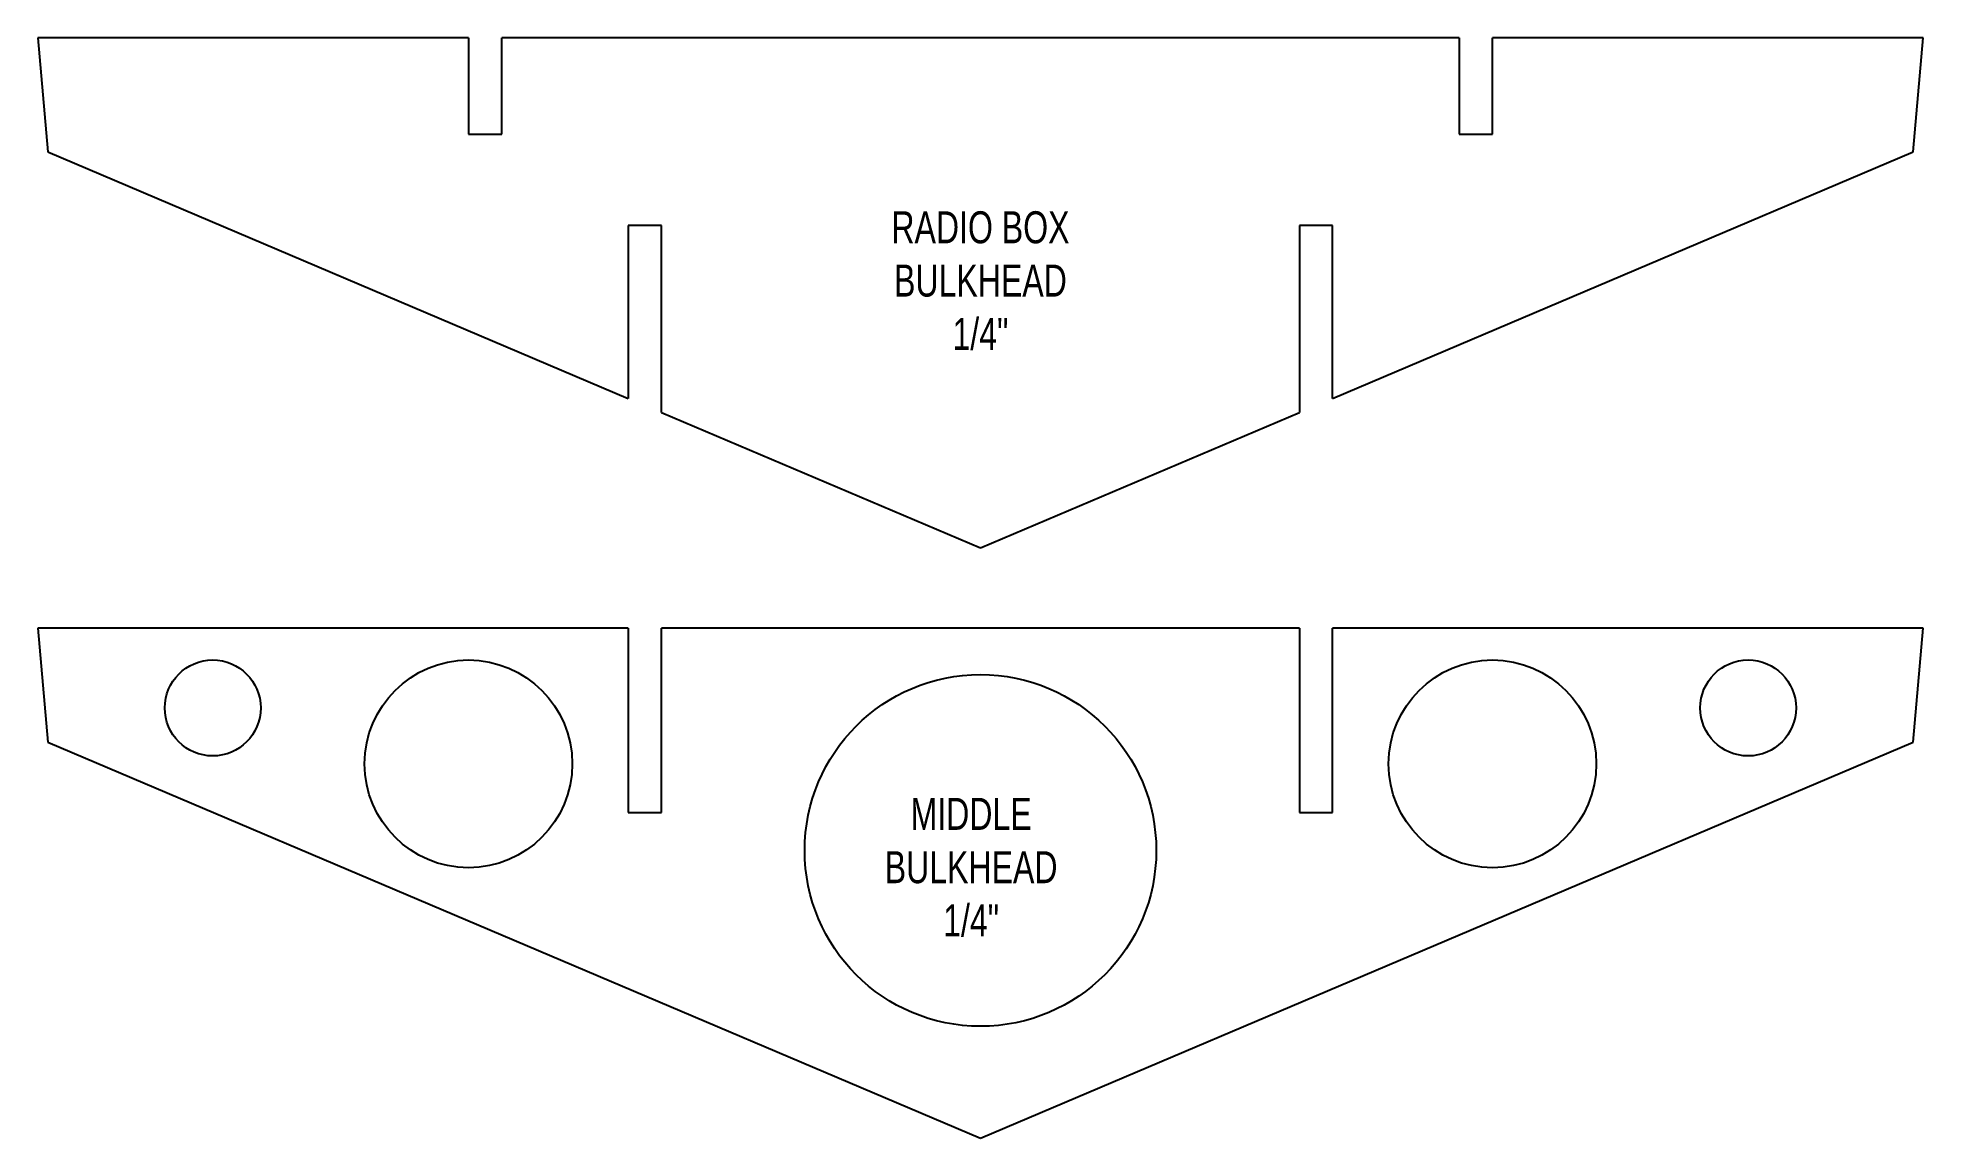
# Model space of a CAD drawing. Extents: x 1.4 to 16.1, y 1.2 to 9.8.
import ezdxf

# ---------------------------------------------------------------- set-up
doc = ezdxf.new("R2010")
doc.units = 0
doc.layers.get('0').update_dxf_attribs({"linetype": 'CONTINUOUS'})
doc.styles.add('SLDTEXTSTYLE0', font='txt', dxfattribs={"width": 0.75})

msp = doc.modelspace()

# ---------------------------------------------------------------- linework, layer by layer
at = {"color": 7, "linetype": 'CONTINUOUS'}
for p, q in [((4.73, 9.821), (1.361, 9.821)), ((1.361, 9.821), (1.439, 8.929)), ((4.73, 9.821), (4.73, 9.066)), ((4.99, 9.066), (4.99, 9.821)), ((12.48, 9.821), (4.99, 9.821)), ((12.48, 9.821), (12.48, 9.066)), ((12.74, 9.066), (12.74, 9.821)), ((16.11, 9.821), (12.74, 9.821)), ((16.032, 8.929), (16.11, 9.821)), ((4.73, 9.066), (4.99, 9.066)), ((12.48, 9.066), (12.74, 9.066)), ((1.439, 8.929), (5.98, 7.001)), ((11.49, 7.001), (16.032, 8.929)), ((6.24, 8.352), (5.98, 8.352)), ((5.98, 8.352), (5.98, 7.001)), ((6.24, 6.891), (6.24, 8.352)), ((11.49, 8.352), (11.23, 8.352)), ((11.23, 8.352), (11.23, 6.891)), ((11.49, 7.001), (11.49, 8.352)), ((6.24, 6.891), (8.735, 5.832)), ((8.735, 5.832), (11.23, 6.891)), ((1.361, 5.206), (1.439, 4.314)), ((5.98, 5.206), (1.361, 5.206)), ((5.98, 5.206), (5.98, 3.764)), ((6.24, 3.764), (6.24, 5.206)), ((11.23, 5.206), (6.24, 5.206)), ((11.23, 5.206), (11.23, 3.764)), ((11.49, 3.764), (11.49, 5.206)), ((16.11, 5.206), (11.49, 5.206)), ((16.032, 4.314), (16.11, 5.206)), ((1.439, 4.314), (8.735, 1.217)), ((8.735, 1.217), (16.032, 4.314)), ((5.98, 3.764), (6.24, 3.764)), ((11.23, 3.764), (11.49, 3.764))]:
    msp.add_line(p, q, dxfattribs=at)
for centre, radius in [((2.73, 4.581), 0.375), ((4.73, 4.144), 0.812), ((12.74, 4.144), 0.812), ((14.74, 4.581), 0.375), ((8.735, 3.467), 1.375)]:
    msp.add_circle(centre, radius, dxfattribs=at)

# ---------------------------------------------------------------- texts
at = {"color": 7, "char_height": 0.25, "attachment_point": 2, "style": 'SLDTEXTSTYLE0'}
for s, insert in [('RADIO BOX\\PBULKHEAD\\P1/4"', (8.735, 8.464)), ('MIDDLE\\PBULKHEAD\\P1/4"', (8.662, 3.878))]:
    msp.add_mtext(s, dxfattribs=dict(at, insert=insert))

doc.saveas('drawing.dxf')
